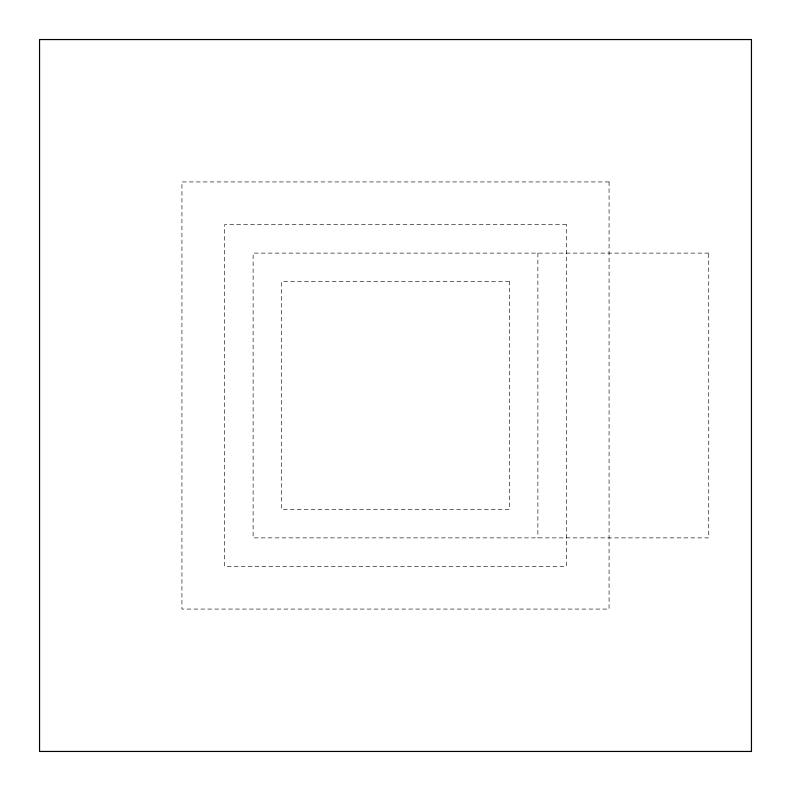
<?xml version="1.0" encoding="UTF-8"?>
<svg xmlns="http://www.w3.org/2000/svg" width="791" height="791" viewBox="0 0 791 791"><rect width="100%" height="100%" fill="white"/><g stroke="black" fill="none" stroke-linecap="round" stroke-linejoin="round"><path stroke-width="0.59" stroke-dasharray="3.96 2.97" d="M537.88 253.12L537.88 537.88M609.07 181.93L181.93 181.93L181.93 609.07L609.07 609.07L609.07 181.93M566.356 224.644L224.644 224.644L224.644 566.356L566.356 566.356L566.356 224.644M708.736 253.12L253.12 253.12L253.12 537.88L708.736 537.88L708.736 253.12M509.404 281.596L281.596 281.596L281.596 509.404L509.404 509.404L509.404 281.596"/><path stroke-width="1.19" d="M751.45 39.55L39.55 39.55L39.55 751.45L751.45 751.45L751.45 39.55"/></g></svg>
